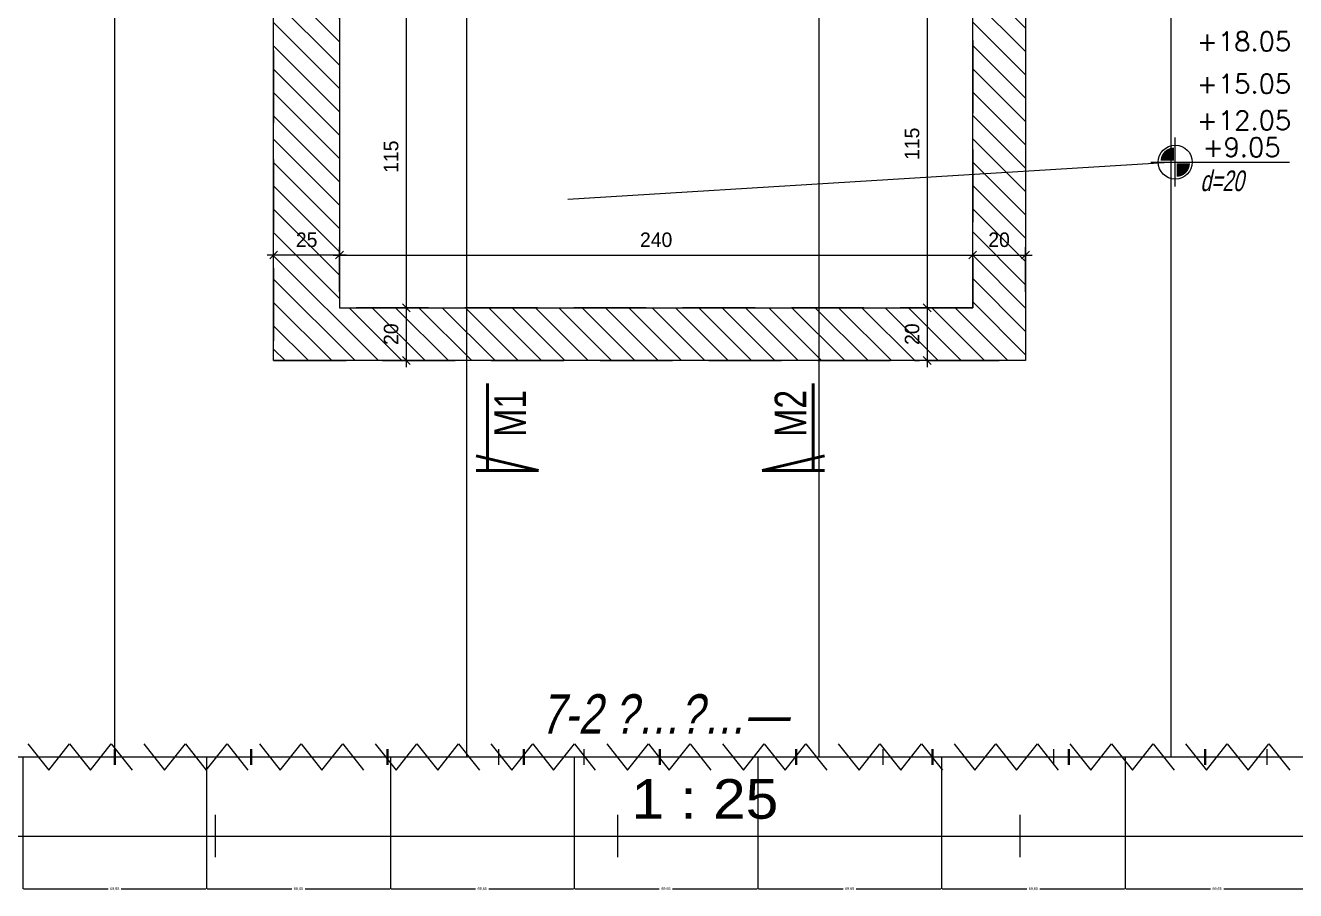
# Model space of a CAD drawing. Header units: inches. Extents: x -5298 to 11252, y 8210 to 22495.
# Drawn here: x 9945.5 to 10427, y 11462.6 to 11790.5 of the extents above; entities that cross this region are included whole.
import ezdxf
from ezdxf.enums import TextEntityAlignment as Align

# ---------------------------------------------------------------- set-up
doc = ezdxf.new("R2010")
doc.units = ezdxf.units.IN
doc.header["$LTSCALE"] = 55
doc.header["$MEASUREMENT"] = 0
doc.linetypes.add('DASHDOT2', pattern=[0.5, 0.25, -0.125, 0, -0.125])
doc.linetypes.add('DASHED2', pattern=[0.375, 0.25, -0.125])
doc.layers.get('Defpoints').update_dxf_attribs({"color": 40})
for name, color, linetype in [('BEAM', 3, 'Continuous'), ('break', 1, 'Continuous'), ('D7', 2, 'Continuous'), ('dim', 2, 'Continuous'), ('dim-50-v', 2, 'Continuous'), ('ENG_beton nifsak', 4, 'Continuous'), ('ENG_beton ole', 3, 'DASHED2'), ('ENG_level', 1, 'DASHDOT2'), ('HATCH', 8, 'Continuous'), ('IRON', 1, 'Continuous'), ('MABAT', 4, 'Continuous'), ('otm', 3, 'Continuous')]:
    doc.layers.add(name, color=color, linetype=linetype)
doc.layers.add('W', color=1, linetype='Continuous', lineweight=50)
doc.layers.add('W-Conc', color=3, linetype='Continuous', lineweight=40)
doc.styles.add('AA', font='hebtxt', dxfattribs={"width": 0.8, "oblique": 8})
doc.styles.add('AD', font='oron')
doc.styles.add('HEBREW', font='hebtxt-weld.shx', dxfattribs={"width": 0.8, "oblique": 12})
doc.styles.add('HEBTXT', font='hebtxt-weld.shx')
doc.styles.add('ROMANS', font='romans')
doc.styles.get("Standard").update_dxf_attribs({"font": 'arial.ttf'})
doc.dimstyles.new('25', dxfattribs={"dimtxt": 5.5, "dimasz": 3, "dimexe": 3, "dimexo": 6, "dimgap": 3, "dimtad": 1, "dimdec": 0, "dimrnd": 0.5, "dimtxsty": 'HEBTXT', "dimblk1": 'OBLIQUE', "dimblk2": 'OBLIQUE', "dimsah": 1, "dimcen": 1, "dimdle": 2.5, "dimclre": 9, "dimclrt": 3, "dimazin": 3, "dimtfac": 1, "dimtdec": 0, "dimtix": 1, "dimtmove": 2, "dimatfit": 3, "dimldrblk": 'OBLIQUE'})
doc.dimstyles.get("Standard").update_dxf_attribs({"dimtxt": 2.5, "dimasz": 2.5, "dimexe": 1.25, "dimexo": 0.625, "dimtad": 1, "dimtxsty": 'Standard', "dimcen": 2.5, "dimazin": 3, "dimtfac": 1, "dimtmove": 0, "dimatfit": 3})

# ---------------------------------------------------------------- blocks, each defined once
blk = doc.blocks.new('_OBLIQUE')
at = {"color": 0, "linetype": 'ByBlock'}
blk.add_line((-0.5, -0.5), (0.5, 0.5), dxfattribs=at)
blk = doc.blocks.new('*D256')
at = {"layer": 'Defpoints', "color": 0, "linetype": 'Continuous', "transparency": 16777216}
for p in [(10324.61, 11703.49), (10304.61, 11683.49), (10324.61, 11683.49, 0)]:
    blk.add_point(p, dxfattribs=at)
at = {"layer": 'dim-50-v', "color": 9, "linetype": 'Continuous', "lineweight": -2, "transparency": 16777216}
for p, q in [((10304.61, 11689.49), (10304.61, 11706.49)), ((10324.61, 11689.49), (10324.61, 11706.49))]:
    blk.add_line(p, q, dxfattribs=at)
at = {"layer": 'dim-50-v', "color": 0, "linetype": 'Continuous', "lineweight": -2, "transparency": 16777216}
blk.add_line((10302.11, 11703.49), (10327.11, 11703.49), dxfattribs=at)
at = {"layer": 'dim-50-v', "color": 0, "linetype": 'Continuous', "lineweight": -2, "transparency": 16777216, "xscale": 3, "yscale": 3, "zscale": 3, "rotation": 180}
blk.add_blockref('_OBLIQUE', (10304.61, 11703.49), dxfattribs=at)
at = {"layer": 'dim-50-v', "color": 0, "linetype": 'Continuous', "lineweight": -2, "transparency": 16777216, "xscale": 3, "yscale": 3, "zscale": 3}
blk.add_blockref('_OBLIQUE', (10324.61, 11703.49), dxfattribs=at)
at = {"layer": 'dim-50-v', "color": 3, "linetype": 'Continuous', "transparency": 16777216, "insert": (10314.61, 11709.24), "char_height": 5.5, "attachment_point": 5, "style": 'HEBTXT'}
blk.add_mtext('\\A1;20', dxfattribs=at)
blk = doc.blocks.new('*D257')
at = {"layer": 'Defpoints', "color": 0, "linetype": 'Continuous', "transparency": 16777216}
for p in [(10304.61, 11703.49), (10064.61, 11683.5, 0), (10304.61, 11683.49, 0)]:
    blk.add_point(p, dxfattribs=at)
at = {"layer": 'dim-50-v', "color": 9, "linetype": 'Continuous', "lineweight": -2, "transparency": 16777216}
for p, q in [((10064.61, 11689.5), (10064.61, 11706.49)), ((10304.61, 11689.49), (10304.61, 11706.49))]:
    blk.add_line(p, q, dxfattribs=at)
at = {"layer": 'dim-50-v', "color": 0, "linetype": 'Continuous', "lineweight": -2, "transparency": 16777216}
blk.add_line((10062.11, 11703.49), (10307.11, 11703.49), dxfattribs=at)
at = {"layer": 'dim-50-v', "color": 0, "linetype": 'Continuous', "lineweight": -2, "transparency": 16777216, "xscale": 3, "yscale": 3, "zscale": 3, "rotation": 180}
blk.add_blockref('_OBLIQUE', (10064.61, 11703.49), dxfattribs=at)
at = {"layer": 'dim-50-v', "color": 0, "linetype": 'Continuous', "lineweight": -2, "transparency": 16777216, "xscale": 3, "yscale": 3, "zscale": 3}
blk.add_blockref('_OBLIQUE', (10304.61, 11703.49), dxfattribs=at)
at = {"layer": 'dim-50-v', "color": 3, "linetype": 'Continuous', "transparency": 16777216, "insert": (10184.61, 11709.24), "char_height": 5.5, "attachment_point": 5, "style": 'HEBTXT'}
blk.add_mtext('\\A1;240', dxfattribs=at)
blk = doc.blocks.new('*D260')
at = {"layer": 'Defpoints', "color": 0, "linetype": 'Continuous', "transparency": 16777216}
for p in [(10287.4, 11797.99, 0), (10287.4, 11683.5), (10300.32, 11683.5, 0)]:
    blk.add_point(p, dxfattribs=at)
at = {"layer": 'dim-50-v', "color": 0, "linetype": 'Continuous', "lineweight": -2, "transparency": 16777216}
blk.add_line((10287.4, 11800.49), (10287.4, 11681), dxfattribs=at)
at = {"layer": 'dim-50-v', "color": 9, "linetype": 'Continuous', "lineweight": -2, "transparency": 16777216}
for p, q in [((10293.4, 11797.99), (10290.4, 11797.99)), ((10294.32, 11683.5), (10284.4, 11683.5))]:
    blk.add_line(p, q, dxfattribs=at)
at = {"layer": 'dim-50-v', "color": 0, "linetype": 'Continuous', "lineweight": -2, "transparency": 16777216, "xscale": 3, "yscale": 3, "zscale": 3}
for p, rotation in [((10287.4, 11797.99), 90), ((10287.4, 11683.5), 270)]:
    blk.add_blockref('_OBLIQUE', p, dxfattribs=dict(at, rotation=rotation))
at = {"layer": 'dim-50-v', "color": 3, "linetype": 'Continuous', "transparency": 16777216, "insert": (10281.65, 11745.64), "char_height": 5.5, "attachment_point": 5, "rotation": 90, "style": 'HEBTXT'}
blk.add_mtext('\\A1;115', dxfattribs=at)
blk = doc.blocks.new('*D263')
at = {"layer": 'Defpoints', "color": 0, "linetype": 'Continuous', "transparency": 16777216}
for p in [(10089.9, 11797.99, 0), (10089.9, 11683.5), (10102.82, 11683.5, 0)]:
    blk.add_point(p, dxfattribs=at)
at = {"layer": 'dim-50-v', "color": 0, "linetype": 'Continuous', "lineweight": -2, "transparency": 16777216}
blk.add_line((10089.9, 11800.49), (10089.9, 11681), dxfattribs=at)
at = {"layer": 'dim-50-v', "color": 9, "linetype": 'Continuous', "lineweight": -2, "transparency": 16777216}
for p, q in [((10095.9, 11797.99), (10092.9, 11797.99)), ((10096.82, 11683.5), (10086.9, 11683.5))]:
    blk.add_line(p, q, dxfattribs=at)
at = {"layer": 'dim-50-v', "color": 0, "linetype": 'Continuous', "lineweight": -2, "transparency": 16777216, "xscale": 3, "yscale": 3, "zscale": 3}
for p, rotation in [((10089.9, 11797.99), 90), ((10089.9, 11683.5), 270)]:
    blk.add_blockref('_OBLIQUE', p, dxfattribs=dict(at, rotation=rotation))
at = {"layer": 'dim-50-v', "color": 3, "linetype": 'Continuous', "transparency": 16777216, "insert": (10084.15, 11740.74), "char_height": 5.5, "attachment_point": 5, "rotation": 90, "style": 'HEBTXT'}
blk.add_mtext('\\A1;115', dxfattribs=at)
blk = doc.blocks.new('*D269')
at = {"layer": 'Defpoints', "color": 0, "linetype": 'Continuous', "transparency": 16777216}
for p in [(10102.82, 11683.5, 0), (10089.9, 11663.49), (10089.9, 11663.49)]:
    blk.add_point(p, dxfattribs=at)
at = {"layer": 'dim-50-v', "color": 9, "linetype": 'Continuous', "lineweight": -2, "transparency": 16777216}
for p, q in [((10096.82, 11683.5), (10086.9, 11683.5)), ((10083.9, 11663.49), (10086.9, 11663.49))]:
    blk.add_line(p, q, dxfattribs=at)
at = {"layer": 'dim-50-v', "color": 0, "linetype": 'Continuous', "lineweight": -2, "transparency": 16777216}
blk.add_line((10089.9, 11686), (10089.9, 11660.99), dxfattribs=at)
at = {"layer": 'dim-50-v', "color": 0, "linetype": 'Continuous', "lineweight": -2, "transparency": 16777216, "xscale": 3, "yscale": 3, "zscale": 3}
for p, rotation in [((10089.9, 11683.5), 90), ((10089.9, 11663.49), 270)]:
    blk.add_blockref('_OBLIQUE', p, dxfattribs=dict(at, rotation=rotation))
at = {"layer": 'dim-50-v', "color": 3, "linetype": 'Continuous', "transparency": 16777216, "insert": (10084.15, 11673.49), "char_height": 5.5, "attachment_point": 5, "rotation": 90, "style": 'HEBTXT'}
blk.add_mtext('\\A1;20', dxfattribs=at)
blk = doc.blocks.new('*D271')
at = {"layer": 'Defpoints', "color": 0, "linetype": 'Continuous', "transparency": 16777216}
for p in [(10300.32, 11683.5, 0), (10287.4, 11663.49), (10288.53, 11663.49, 0)]:
    blk.add_point(p, dxfattribs=at)
at = {"layer": 'dim-50-v', "color": 9, "linetype": 'Continuous', "lineweight": -2, "transparency": 16777216}
for p, q in [((10294.32, 11683.5), (10284.4, 11683.5)), ((10282.53, 11663.49), (10284.4, 11663.49))]:
    blk.add_line(p, q, dxfattribs=at)
at = {"layer": 'dim-50-v', "color": 0, "linetype": 'Continuous', "lineweight": -2, "transparency": 16777216}
blk.add_line((10287.4, 11686), (10287.4, 11660.99), dxfattribs=at)
at = {"layer": 'dim-50-v', "color": 0, "linetype": 'Continuous', "lineweight": -2, "transparency": 16777216, "xscale": 3, "yscale": 3, "zscale": 3}
for p, rotation in [((10287.4, 11683.5), 90), ((10287.4, 11663.49), 270)]:
    blk.add_blockref('_OBLIQUE', p, dxfattribs=dict(at, rotation=rotation))
at = {"layer": 'dim-50-v', "color": 3, "linetype": 'Continuous', "transparency": 16777216, "insert": (10281.65, 11673.49), "char_height": 5.5, "attachment_point": 5, "rotation": 90, "style": 'HEBTXT'}
blk.add_mtext('\\A1;20', dxfattribs=at)
blk = doc.blocks.new('PL')
at = {"linetype": 'ByBlock'}
for p, q in [((0, -0.258), (0, 0.258)), ((-0.258, 0), (1.204, 0))]:
    blk.add_line(p, q, dxfattribs=at)
at = {"color": 4, "const_width": 0.14}
for points in [[(-0.014, 0.084, 0.414214), (-0.084, 0.014, 1)], [(0.014, -0.084, 0.414214), (0.084, -0.014, 1)]]:
    blk.add_lwpolyline(points, format="xyb", dxfattribs=at)
at = {"linetype": 'ByBlock'}
blk.add_circle((0, 0), 0.179, dxfattribs=at)
at = {"style": 'ROMANS'}
blk.add_attdef('LEVEL', text='', height=0.2, dxfattribs=at).set_placement((0.698, 0.157), align=Align.MIDDLE)
blk = doc.blocks.new('*D423')
at = {"layer": 'Defpoints', "color": 0, "linetype": 'Continuous', "transparency": 16777216}
for p in [(10039.61, 11705.01, 0), (10039.61, 11703.49), (10064.61, 11683.5, 0)]:
    blk.add_point(p, dxfattribs=at)
at = {"layer": 'dim-50-v', "color": 9, "linetype": 'Continuous', "lineweight": -2, "transparency": 16777216}
for p, q in [((10064.61, 11689.5), (10064.61, 11706.49)), ((10039.61, 11699.01), (10039.61, 11700.49))]:
    blk.add_line(p, q, dxfattribs=at)
at = {"layer": 'dim-50-v', "color": 0, "linetype": 'Continuous', "lineweight": -2, "transparency": 16777216}
blk.add_line((10067.11, 11703.49), (10037.11, 11703.49), dxfattribs=at)
at = {"layer": 'dim-50-v', "color": 0, "linetype": 'Continuous', "lineweight": -2, "transparency": 16777216, "xscale": 3, "yscale": 3, "zscale": 3, "rotation": 180}
blk.add_blockref('_OBLIQUE', (10039.61, 11703.49), dxfattribs=at)
at = {"layer": 'dim-50-v', "color": 0, "linetype": 'Continuous', "lineweight": -2, "transparency": 16777216, "xscale": 3, "yscale": 3, "zscale": 3}
blk.add_blockref('_OBLIQUE', (10064.61, 11703.49), dxfattribs=at)
at = {"layer": 'dim-50-v', "color": 3, "linetype": 'Continuous', "transparency": 16777216, "insert": (10052.11, 11709.24), "char_height": 5.5, "attachment_point": 5, "style": 'HEBTXT'}
blk.add_mtext('\\A1;25', dxfattribs=at)
blk = doc.blocks.new('_CLOSEDFILLED')
at = {"color": 0, "linetype": 'BYBLOCK'}
blk.add_solid([(-1, 0.2), (0, 0), (-1, -0.2)], dxfattribs=at)
blk = doc.blocks.new('*D35')
at = {"color": 2}
for p, q in [((9944.54, 11513.24), (9944.54, 11463.24)), ((10014.19, 11513.24), (10014.19, 11463.24)), ((9944.79, 11463.24), (9976.86, 11463.24)), ((9981.86, 11463.24), (10013.94, 11463.24))]:
    blk.add_line(p, q, dxfattribs=at)
at = {"layer": 'Defpoints'}
for p in [(9944.54, 11513.24), (10014.19, 11513.24), (9944.54, 11463.24)]:
    blk.add_point(p, dxfattribs=at)
at = {"layer": 'dim', "color": 2, "xscale": 0.25, "yscale": 0.25, "rotation": 180}
blk.add_blockref('_CLOSEDFILLED', (9944.54, 11463.24), dxfattribs=at)
at = {"layer": 'dim', "color": 2, "xscale": 0.25, "yscale": 0.25}
blk.add_blockref('_CLOSEDFILLED', (10014.19, 11463.24), dxfattribs=at)
at = {"layer": 'dim', "color": 0, "insert": (9979.36, 11463.24), "char_height": 1, "attachment_point": 5}
blk.add_mtext('69,65', dxfattribs=at)
blk = doc.blocks.new('*D36')
at = {"color": 2}
for p, q in [((10014.19, 11513.24), (10014.19, 11463.24)), ((10083.84, 11513.24), (10083.84, 11463.24)), ((10014.44, 11463.24), (10046.51, 11463.24)), ((10051.51, 11463.24), (10083.59, 11463.24))]:
    blk.add_line(p, q, dxfattribs=at)
at = {"layer": 'Defpoints'}
for p in [(10014.19, 11513.24), (10083.84, 11513.24), (10014.19, 11463.24)]:
    blk.add_point(p, dxfattribs=at)
at = {"layer": 'dim', "color": 2, "xscale": 0.25, "yscale": 0.25, "rotation": 180}
blk.add_blockref('_CLOSEDFILLED', (10014.19, 11463.24), dxfattribs=at)
at = {"layer": 'dim', "color": 2, "xscale": 0.25, "yscale": 0.25}
blk.add_blockref('_CLOSEDFILLED', (10083.84, 11463.24), dxfattribs=at)
at = {"layer": 'dim', "color": 0, "insert": (10049.01, 11463.24), "char_height": 1, "attachment_point": 5}
blk.add_mtext('69,65', dxfattribs=at)
blk = doc.blocks.new('*D37')
at = {"color": 2}
for p, q in [((10083.84, 11513.24), (10083.84, 11463.24)), ((10153.49, 11513.24), (10153.49, 11463.24)), ((10084.09, 11463.24), (10116.16, 11463.24)), ((10121.16, 11463.24), (10153.24, 11463.24))]:
    blk.add_line(p, q, dxfattribs=at)
at = {"layer": 'Defpoints'}
for p in [(10083.84, 11513.24), (10153.49, 11513.24), (10083.84, 11463.24)]:
    blk.add_point(p, dxfattribs=at)
at = {"layer": 'dim', "color": 2, "xscale": 0.25, "yscale": 0.25, "rotation": 180}
blk.add_blockref('_CLOSEDFILLED', (10083.84, 11463.24), dxfattribs=at)
at = {"layer": 'dim', "color": 2, "xscale": 0.25, "yscale": 0.25}
blk.add_blockref('_CLOSEDFILLED', (10153.49, 11463.24), dxfattribs=at)
at = {"layer": 'dim', "color": 0, "insert": (10118.66, 11463.24), "char_height": 1, "attachment_point": 5}
blk.add_mtext('69,65', dxfattribs=at)
blk = doc.blocks.new('*D38')
at = {"color": 2}
for p, q in [((10153.49, 11513.24), (10153.49, 11463.24)), ((10223.14, 11513.24), (10223.14, 11463.24)), ((10153.74, 11463.24), (10185.81, 11463.24)), ((10190.81, 11463.24), (10222.89, 11463.24))]:
    blk.add_line(p, q, dxfattribs=at)
at = {"layer": 'Defpoints'}
for p in [(10153.49, 11513.24), (10223.14, 11513.24), (10153.49, 11463.24)]:
    blk.add_point(p, dxfattribs=at)
at = {"layer": 'dim', "color": 2, "xscale": 0.25, "yscale": 0.25, "rotation": 180}
blk.add_blockref('_CLOSEDFILLED', (10153.49, 11463.24), dxfattribs=at)
at = {"layer": 'dim', "color": 2, "xscale": 0.25, "yscale": 0.25}
blk.add_blockref('_CLOSEDFILLED', (10223.14, 11463.24), dxfattribs=at)
at = {"layer": 'dim', "color": 0, "insert": (10188.31, 11463.24), "char_height": 1, "attachment_point": 5}
blk.add_mtext('69,65', dxfattribs=at)
blk = doc.blocks.new('*D39')
at = {"color": 2}
for p, q in [((10223.14, 11513.24), (10223.14, 11463.24)), ((10292.79, 11513.24), (10292.79, 11463.24)), ((10223.39, 11463.24), (10255.46, 11463.24)), ((10260.46, 11463.24), (10292.54, 11463.24))]:
    blk.add_line(p, q, dxfattribs=at)
at = {"layer": 'Defpoints'}
for p in [(10223.14, 11513.24), (10292.79, 11513.24), (10223.14, 11463.24)]:
    blk.add_point(p, dxfattribs=at)
at = {"layer": 'dim', "color": 2, "xscale": 0.25, "yscale": 0.25, "rotation": 180}
blk.add_blockref('_CLOSEDFILLED', (10223.14, 11463.24), dxfattribs=at)
at = {"layer": 'dim', "color": 2, "xscale": 0.25, "yscale": 0.25}
blk.add_blockref('_CLOSEDFILLED', (10292.79, 11463.24), dxfattribs=at)
at = {"layer": 'dim', "color": 0, "insert": (10257.96, 11463.24), "char_height": 1, "attachment_point": 5}
blk.add_mtext('69,65', dxfattribs=at)
blk = doc.blocks.new('*D40')
at = {"color": 2}
for p, q in [((10292.79, 11513.24), (10292.79, 11463.24)), ((10362.43, 11513.24), (10362.43, 11463.24)), ((10293.04, 11463.24), (10325.11, 11463.24)), ((10330.11, 11463.24), (10362.18, 11463.24))]:
    blk.add_line(p, q, dxfattribs=at)
at = {"layer": 'Defpoints'}
for p in [(10292.79, 11513.24), (10362.43, 11513.24), (10292.79, 11463.24)]:
    blk.add_point(p, dxfattribs=at)
at = {"layer": 'dim', "color": 2, "xscale": 0.25, "yscale": 0.25, "rotation": 180}
blk.add_blockref('_CLOSEDFILLED', (10292.79, 11463.24), dxfattribs=at)
at = {"layer": 'dim', "color": 2, "xscale": 0.25, "yscale": 0.25}
blk.add_blockref('_CLOSEDFILLED', (10362.43, 11463.24), dxfattribs=at)
at = {"layer": 'dim', "color": 0, "insert": (10327.61, 11463.24), "char_height": 1, "attachment_point": 5}
blk.add_mtext('69,65', dxfattribs=at)
blk = doc.blocks.new('*D41')
at = {"color": 2}
for p, q in [((10362.43, 11513.24), (10362.43, 11463.24)), ((10432.08, 11513.24), (10432.08, 11463.24)), ((10362.68, 11463.24), (10394.76, 11463.24)), ((10399.76, 11463.24), (10431.83, 11463.24))]:
    blk.add_line(p, q, dxfattribs=at)
at = {"layer": 'Defpoints'}
for p in [(10362.43, 11513.24), (10432.08, 11513.24), (10362.43, 11463.24)]:
    blk.add_point(p, dxfattribs=at)
at = {"layer": 'dim', "color": 2, "xscale": 0.25, "yscale": 0.25, "rotation": 180}
blk.add_blockref('_CLOSEDFILLED', (10362.43, 11463.24), dxfattribs=at)
at = {"layer": 'dim', "color": 2, "xscale": 0.25, "yscale": 0.25}
blk.add_blockref('_CLOSEDFILLED', (10432.08, 11463.24), dxfattribs=at)
at = {"layer": 'dim', "color": 0, "insert": (10397.26, 11463.24), "char_height": 1, "attachment_point": 5}
blk.add_mtext('69,65', dxfattribs=at)

msp = doc.modelspace()

# ---------------------------------------------------------------- hatches: boundary and pattern name
at = {"layer": 'HATCH', "linetype": 'Continuous', "transparency": 33554687}
h = msp.add_hatch(dxfattribs=at)
h.set_pattern_fill('ANSI31', color=256, scale=50, angle=450)
h.set_pattern_definition([(135, (-1177.5515, 98.4975), (-4.4194174, -4.4194174), [])])
h.paths.add_polyline_path([(10324.61, 12193.494), (10039.61, 12193.494), (10039.61, 11663.494), (10324.61, 11663.494), (10324.61, 12073.493), (10304.614, 12073.494), (10304.613, 12026.994), (10305.581, 12026.994), (10304.611, 11794.094), (10304.61, 11683.494), (10064.61, 11683.494), (10064.61, 12173.494), (10304.61, 12173.494), (10304.61, 12163.494), (10324.61, 12163.494)])

# ---------------------------------------------------------------- linework, layer by layer
at = {"layer": 'BEAM', "color": 5}
for p, q in [((9979.365, 11513.244), (9979.365, 18236.017)), ((10112.859, 11513.244), (10112.859, 18236.017)), ((10246.353, 11513.244), (10246.353, 18236.017)), ((10379.847, 11513.244), (10379.847, 18236.017)), ((7576.475, 11513.244), (10780.328, 11513.244))]:
    msp.add_line(p, q, dxfattribs=at)
at = {"layer": 'BEAM', "color": 2, "linetype": 'Continuous', "elevation": 0}
msp.add_lwpolyline([(10381.406, 11738.689), (10151.157, 11724.561)], dxfattribs=at)
at = {"layer": 'break', "color": 7}
for p, q in [((9946.449, 11518.244), (9954.349, 11508.244)), ((9954.349, 11508.244), (9962.248, 11518.244)), ((9962.248, 11518.244), (9970.148, 11508.244)), ((9970.148, 11508.244), (9978.048, 11518.244)), ((9978.048, 11518.244), (9985.948, 11508.244)), ((9990.337, 11518.244), (9998.237, 11508.244)), ((9998.237, 11508.244), (10006.137, 11518.244)), ((10006.137, 11518.244), (10014.037, 11508.244)), ((10014.037, 11508.244), (10021.937, 11518.244)), ((10021.937, 11518.244), (10029.837, 11508.244)), ((10034.225, 11518.244), (10042.125, 11508.244)), ((10042.125, 11508.244), (10050.025, 11518.244)), ((10050.025, 11518.244), (10057.925, 11508.244)), ((10057.925, 11508.244), (10065.825, 11518.244)), ((10065.825, 11518.244), (10073.725, 11508.244)), ((10078.114, 11518.244), (10086.014, 11508.244)), ((10086.014, 11508.244), (10093.914, 11518.244)), ((10093.914, 11518.244), (10101.814, 11508.244)), ((10101.814, 11508.244), (10109.713, 11518.244)), ((10109.713, 11518.244), (10117.613, 11508.244)), ((10122.002, 11518.244), (10129.902, 11508.244)), ((10129.902, 11508.244), (10137.802, 11518.244)), ((10137.802, 11518.244), (10145.702, 11508.244)), ((10145.702, 11508.244), (10153.602, 11518.244)), ((10153.602, 11518.244), (10161.502, 11508.244)), ((10165.891, 11518.244), (10173.791, 11508.244)), ((10173.791, 11508.244), (10181.69, 11518.244)), ((10181.69, 11518.244), (10189.59, 11508.244)), ((10189.59, 11508.244), (10197.49, 11518.244)), ((10197.49, 11518.244), (10205.39, 11508.244)), ((10209.779, 11518.244), (10217.679, 11508.244)), ((10217.679, 11508.244), (10225.579, 11518.244)), ((10225.579, 11518.244), (10233.479, 11508.244)), ((10233.479, 11508.244), (10241.379, 11518.244)), ((10241.379, 11518.244), (10249.279, 11508.244)), ((10253.667, 11518.244), (10261.567, 11508.244)), ((10261.567, 11508.244), (10269.467, 11518.244)), ((10269.467, 11518.244), (10277.367, 11508.244)), ((10277.367, 11508.244), (10285.267, 11518.244)), ((10285.267, 11518.244), (10293.167, 11508.244)), ((10297.556, 11518.244), (10305.456, 11508.244)), ((10305.456, 11508.244), (10313.356, 11518.244)), ((10313.356, 11518.244), (10321.256, 11508.244)), ((10321.256, 11508.244), (10329.155, 11518.244)), ((10329.155, 11518.244), (10337.055, 11508.244)), ((10341.444, 11518.244), (10349.344, 11508.244)), ((10349.344, 11508.244), (10357.244, 11518.244)), ((10357.244, 11518.244), (10365.144, 11508.244)), ((10365.144, 11508.244), (10373.044, 11518.244)), ((10373.044, 11518.244), (10380.944, 11508.244)), ((10385.333, 11518.244), (10393.233, 11508.244)), ((10393.233, 11508.244), (10401.132, 11518.244)), ((10401.132, 11518.244), (10409.032, 11508.244)), ((10409.032, 11508.244), (10416.932, 11518.244)), ((10416.932, 11518.244), (10424.832, 11508.244))]:
    msp.add_line(p, q, dxfattribs=at)
at = {"layer": 'D7', "color": 4}
for p, q in [((9979.365, 11510.244), (9979.365, 11516.244)), ((10124.995, 11510.244), (10124.995, 11516.244)), ((10270.624, 11510.244), (10270.624, 11516.244)), ((10416.254, 11510.244), (10416.254, 11516.244))]:
    msp.add_line(p, q, dxfattribs=at)
at = {"layer": 'ENG_beton nifsak', "ltscale": 5, "elevation": 0}
msp.add_lwpolyline([(10324.61, 12163.494), (10304.61, 12163.494), (10304.61, 12173.494), (10064.61, 12173.494), (10064.61, 11683.494), (10304.61, 11683.494), (10304.614, 12073.494), (10324.61, 12073.493), (10324.61, 11663.494), (10039.61, 11663.494), (10039.61, 12193.494), (10324.61, 12193.494)], close=True, dxfattribs=at)
at = {"layer": 'ENG_beton ole', "ltscale": 2}
for p, q in [((10039.61, 12193.494, 0), (10039.61, 11663.494, 0)), ((10064.61, 12173.494, 0), (10064.61, 11683.494, 0)), ((10064.61, 12173.494, 0), (10064.61, 11683.494, 0)), ((10304.61, 12073.494, 0), (10304.61, 11683.494, 0)), ((10324.61, 12073.494, 0), (10324.61, 11663.494, 0)), ((10304.61, 11683.494, 0), (10064.61, 11683.494, 0)), ((10039.61, 11663.494, 0), (10324.61, 11663.494, 0))]:
    msp.add_line(p, q, dxfattribs=at)
at = {"layer": 'ENG_level', "color": 1}
msp.add_line((10121.106, 11513.244, 0), (10257.367, 11513.244, 0), dxfattribs=at)
at = {"layer": 'IRON', "color": 1}
for p, q in [((10017.506, 11475.244), (10017.506, 11491.244)), ((10170.07, 11475.244), (10170.07, 11491.244)), ((10322.635, 11475.244), (10322.635, 11491.244)), ((7576.475, 11483.244), (10780.328, 11483.244))]:
    msp.add_line(p, q, dxfattribs=at)
at = {"layer": 'MABAT', "color": 3}
for p, q in [((9979.365, 11510.244), (9979.365, 11516.244)), ((10157.357, 11510.244), (10157.357, 11516.244)), ((10335.349, 11510.244), (10335.349, 11516.244))]:
    msp.add_line(p, q, dxfattribs=at)
at = {"layer": 'W'}
for p, q in [((10120.736, 11654.73, 0), (10120.736, 11621.842, 0)), ((10244.099, 11654.73, 0), (10244.099, 11621.842, 0)), ((10140.039, 11621.842, 0), (10116.368, 11627.436, 0)), ((10224.796, 11621.842, 0), (10248.467, 11627.436, 0)), ((10116.368, 11621.842, 0), (10140.039, 11621.842, 0)), ((10248.467, 11621.842, 0), (10224.796, 11621.842, 0))]:
    msp.add_line(p, q, dxfattribs=at)
at = {"layer": 'W-Conc', "color": 2}
for p, q in [((9979.365, 11510.244), (9979.365, 11516.244)), ((10031.04, 11510.244), (10031.04, 11516.244)), ((10082.715, 11510.244), (10082.715, 11516.244)), ((10134.39, 11510.244), (10134.39, 11516.244)), ((10186.065, 11510.244), (10186.065, 11516.244)), ((10237.74, 11510.244), (10237.74, 11516.244)), ((10289.415, 11510.244), (10289.415, 11516.244)), ((10341.09, 11510.244), (10341.09, 11516.244)), ((10392.765, 11510.244), (10392.765, 11516.244))]:
    msp.add_line(p, q, dxfattribs=at)

# ---------------------------------------------------------------- block references
at = {"layer": 'D7', "xscale": 36, "yscale": 36, "zscale": 36}
msp.add_blockref('PL', (10381.406, 11738.689, 0), dxfattribs=at).add_auto_attribs({'LEVEL': '+9.05'})

# ---------------------------------------------------------------- texts
at = {"layer": 'D7', "style": 'AA', "oblique": 12, "width": 0.7}
msp.add_text('d=20', height=7.8, dxfattribs=at).set_placement((10390.938, 11727.717, 0))
at = {"layer": 'ENG_level', "style": 'HEBREW', "oblique": 12, "width": 0.8}
msp.add_text('7-2 %%154…%%142…—', height=15, dxfattribs=at).set_placement((10234.415, 11522.018, -0.001), align=Align.RIGHT)
at = {"layer": 'ENG_level', "color": 1, "style": 'HEBTXT', "width": 1.11}
msp.add_text('1 : 25', height=15, rotation=360, dxfattribs=at).set_placement((10203.072, 11497.333, 0), align=Align.MIDDLE)
at = {"layer": 'otm', "color": 1, "style": 'ROMANS'}
for s, p in [('+18.05', (10389.553, 11780.847, 0)), ('+15.05', (10389.553, 11764.792, 0)), ('+12.05', (10389.553, 11750.926, 0))]:
    msp.add_text(s, height=7.2, dxfattribs=at).set_placement(p)
at = {"layer": 'W', "style": 'AD', "width": 0.8}
for s, p in [('M1', (10135.28, 11634.611, 0)), ('M2', (10241.509, 11634.611, 0))]:
    msp.add_text(s, height=11.9529, rotation=90, dxfattribs=at).set_placement(p)

# ---------------------------------------------------------------- dimensions: what is measured, and where the dimension line sits
at = {"layer": 'dim', "color": 2}
for base, p1, p2, picture, middle in [((9944.54, 11463.244), (9944.54, 11513.244), (10014.189, 11513.244), '*D35', (9979.365, 11463.244)), ((10014.189, 11463.244), (10014.189, 11513.244), (10083.838, 11513.244), '*D36', (10049.014, 11463.244)), ((10083.838, 11463.244), (10083.838, 11513.244), (10153.487, 11513.244), '*D37', (10118.663, 11463.244)), ((10153.487, 11463.244), (10153.487, 11513.244), (10223.136, 11513.244), '*D38', (10188.312, 11463.244)), ((10223.136, 11463.244), (10223.136, 11513.244), (10292.785, 11513.244), '*D39', (10257.961, 11463.244)), ((10292.785, 11463.244), (10292.785, 11513.244), (10362.434, 11513.244), '*D40', (10327.61, 11463.244)), ((10362.434, 11463.244), (10362.434, 11513.244), (10432.083, 11513.244), '*D41', (10397.259, 11463.244))]:
    dim = msp.add_linear_dim(base=base, p1=p1, p2=p2, dimstyle='Standard', dxfattribs=at)
    dim.commit()
    dim.dimension.update_dxf_attribs({"geometry": picture, "text_midpoint": middle})
at = {"layer": 'dim-50-v', "linetype": 'Continuous'}
for base, p1, p2, angle, picture, middle in [((10089.899, 11683.496, 0), (10089.899, 11797.994, 0), (10102.82, 11683.496, 0), 90, '*D263', (10084.149, 11740.745, 0)), ((10039.61, 11703.494), (10064.61, 11683.496, 0), (10039.61, 11705.005, 0), 180, '*D423', (10052.11, 11709.244)), ((10304.61, 11703.494, 0), (10064.61, 11683.496, 0), (10304.61, 11683.494, 0), 180, '*D257', (10184.61, 11709.244, 0)), ((10324.61, 11703.494, 0), (10304.61, 11683.494, 0), (10324.61, 11683.493, 0), 180, '*D256', (10314.61, 11709.244, 0)), ((10089.899, 11663.493, 0), (10102.82, 11683.496, 0), (10089.902, 11663.493, 0), 90, '*D269', (10084.149, 11673.495, 0)), ((10287.4, 11663.493, 0), (10300.32, 11683.496, 0), (10288.528, 11663.493), 90, '*D271', (10281.65, 11673.494, 0))]:
    dim = msp.add_linear_dim(base=base, p1=p1, p2=p2, angle=angle, dimstyle='25', dxfattribs=at)
    dim.commit()
    dim.dimension.update_dxf_attribs({"geometry": picture, "text_midpoint": middle})
dim = msp.add_linear_dim(base=(10287.4, 11683.496, 0), p1=(10287.4, 11797.994, 0), p2=(10300.32, 11683.496, 0), angle=90, dimstyle='25', dxfattribs=at)
dim.commit()
dim.dimension.update_dxf_attribs({"geometry": '*D260', "text_midpoint": (10281.65, 11745.64, 0), "dimtype": 160})

doc.saveas('drawing.dxf')
